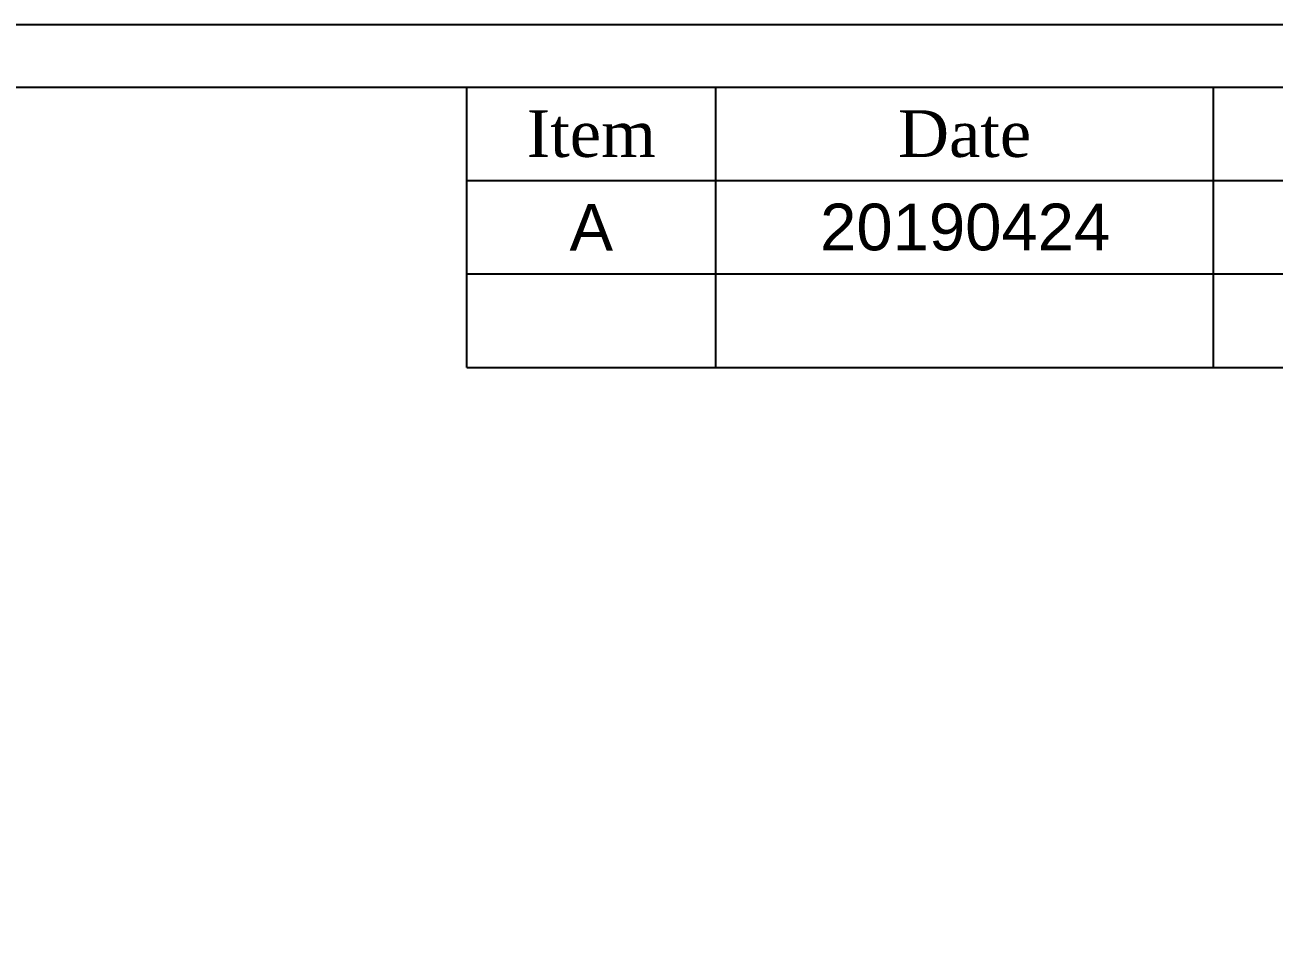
# Model space of a CAD drawing. Header units: millimetres. Extents: x 462 to 746, y 142 to 198.
# Drawn here: x 720.81 to 734.86, y 188.23 to 198.38 of the extents above; entities that cross this region are included whole.
import ezdxf

# ---------------------------------------------------------------- set-up
doc = ezdxf.new("R2010")
doc.units = ezdxf.units.MM
doc.header["$LTSCALE"] = 0.555556
doc.layers.add('Frame', color=7, linetype='Continuous')
doc.styles.get("Standard").update_dxf_attribs({"font": 'ARIAL.TTF'})

msp = doc.modelspace()

# ---------------------------------------------------------------- linework, layer by layer
at = {"layer": 'Frame'}
for p, q in [((725.7841, 194.532), (725.7841, 197.682)), ((728.5841, 194.532), (728.5841, 197.682)), ((734.1841, 194.532), (734.1841, 197.682)), ((725.7841, 196.632), (745.3841, 196.632)), ((725.7841, 195.582), (745.3841, 195.582)), ((725.7841, 194.532), (745.3841, 194.532))]:
    msp.add_line(p, q, dxfattribs=at)
for points in [[(746.0841, 198.382), (662.0841, 198.382), (662.0841, 142.382), (746.0841, 142.382)], [(745.3841, 143.082), (662.7841, 143.082), (662.7841, 197.682), (745.3841, 197.682)]]:
    msp.add_lwpolyline(points, close=True, dxfattribs=at)

# ---------------------------------------------------------------- texts
msp.add_text('20190424', height=0.525, dxfattribs=at).set_placement((729.7586, 195.8479))
at = {"layer": 'Frame', "char_height": 0.525, "attachment_point": 5}
for s, insert in [('{\\fTimes New Roman|b0|i0|c0|p18;Item}', (727.1841, 197.157)), ('{\\fTimes New Roman|b0|i0|c0|p18;Date}', (731.3841, 197.157)), ('A', (727.1841, 196.107))]:
    msp.add_mtext(s, dxfattribs=dict(at, insert=insert))

doc.saveas('drawing.dxf')
